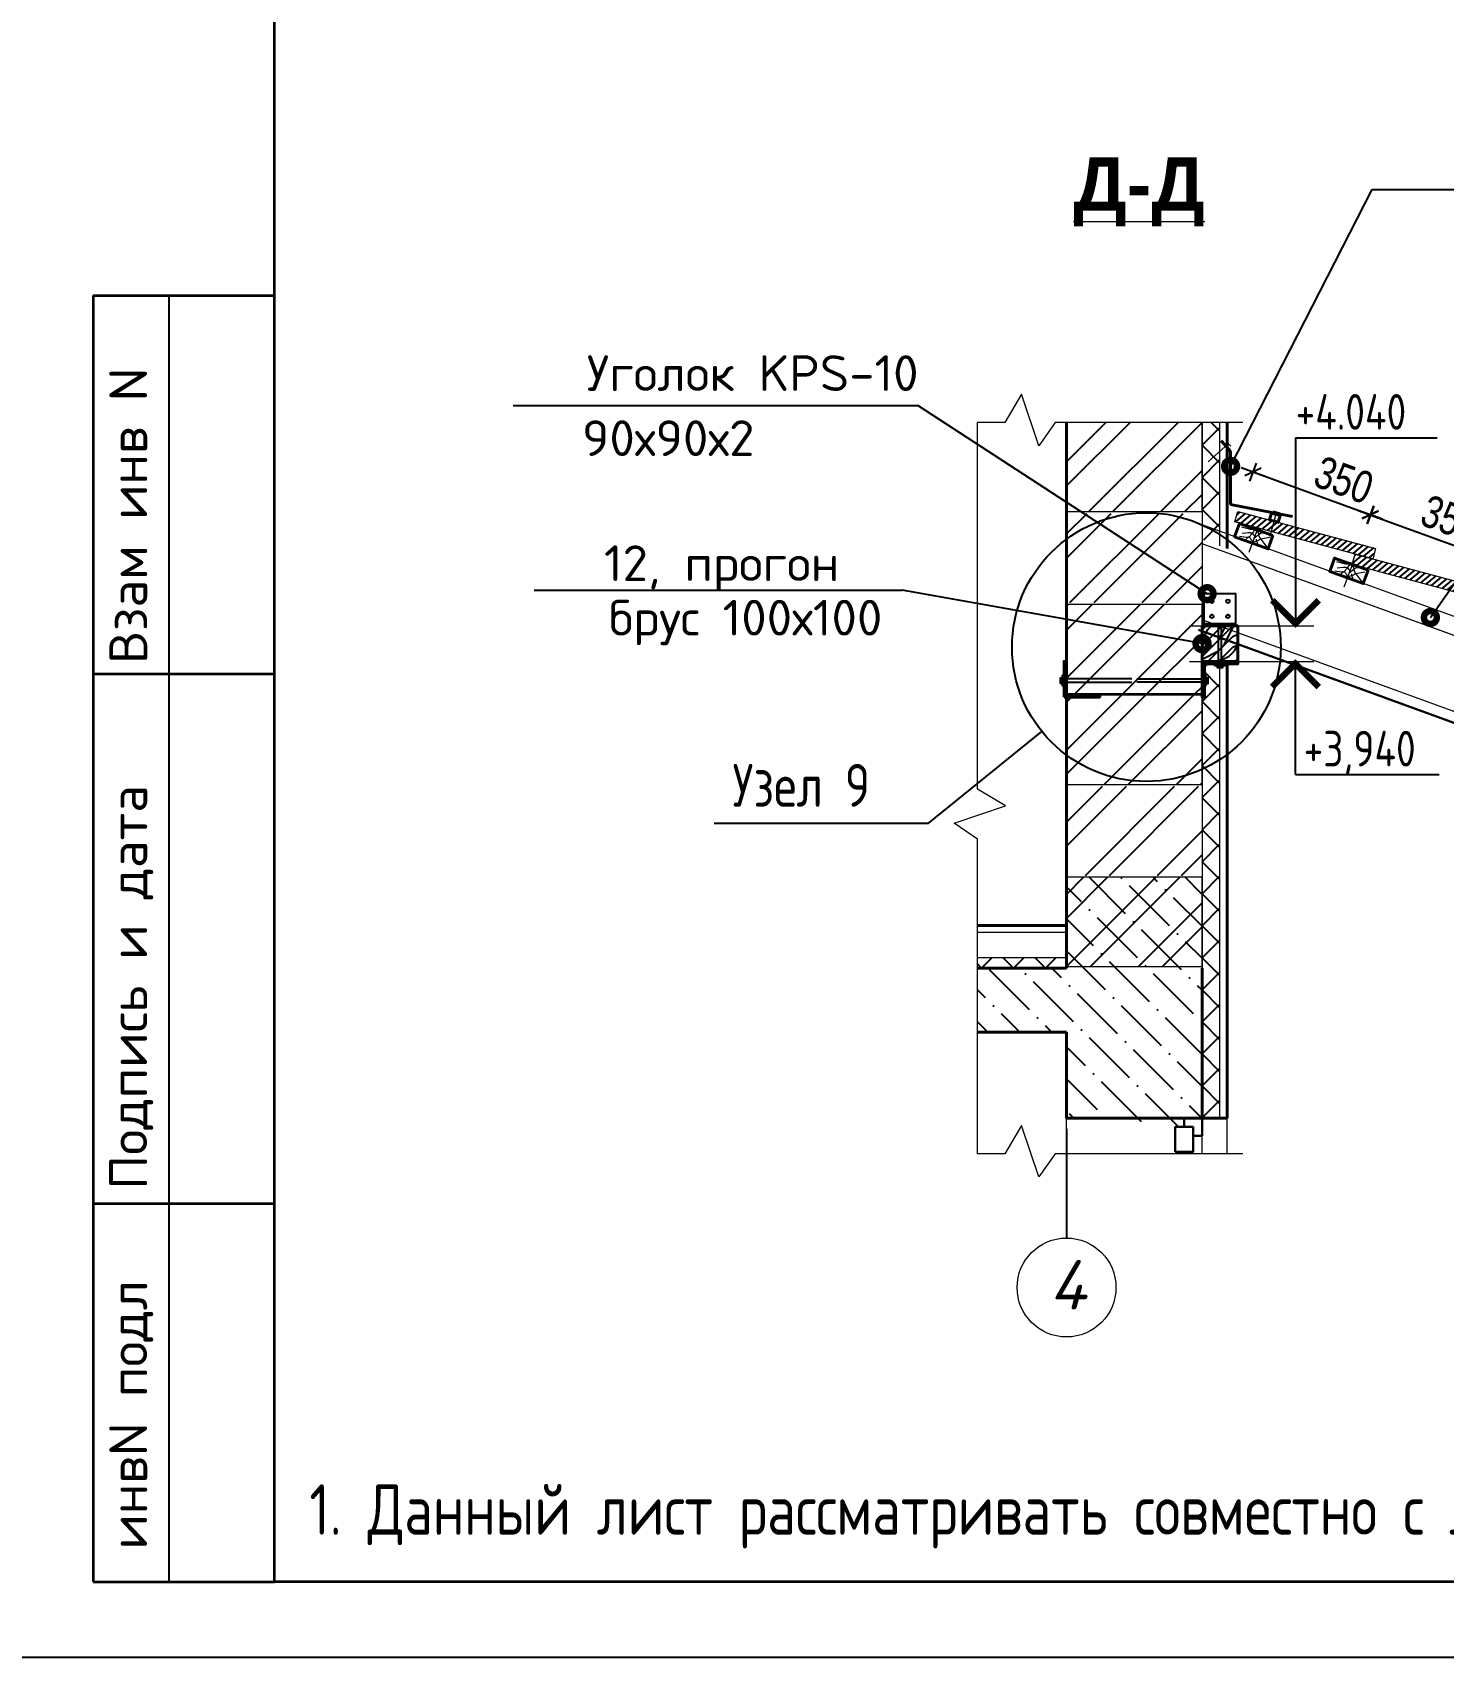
# Model space of a CAD drawing. Extents: x -12289450 to -10763036, y -7834513 to -6150123.
# Drawn here: x -10955030 to -10951074, y -7684862 to -7680307 of the extents above; entities that cross this region are included whole.
import ezdxf

# ---------------------------------------------------------------- set-up
doc = ezdxf.new("R2010")
doc.units = 0
doc.header["$LTSCALE"] = 25
doc.header["$PDMODE"] = 35
doc.linetypes.add('CENTER', pattern=[50.8, 31.75, -6.35, 6.35, -6.35])
doc.layers.get('DefPoints').update_dxf_attribs({"color": 10, "lineweight": 30})
for name, color, linetype in [('003-ТЕКСТ', 7, 'Continuous'), ('004-ВСПЛИНИИ', 15, 'Continuous'), ('005-РАЗМЕРЫ', 252, 'Continuous'), ('008-ШТРИХОВКА', 252, 'Continuous'), ('014-ОСИ', 251, 'CENTER'), ('1рамка1', 7, 'Continuous'), ('Annotation - Text', 7, 'Continuous'), ('ArchiCAD', 7, 'Continuous'), ('Крыши', 7, 'Continuous'), ('Новое', 51, 'Continuous'), ('Примечания', 7, 'Continuous')]:
    doc.layers.add(name, color=color, linetype=linetype)
for name, color, linetype, lineweight in [('__АР размеры К_Ном_пера__1', 7, 'Continuous', 5), ('RAZMER', 7, 'Continuous', 9), ('ROSTV', 5, 'Continuous', 30), ('Перегор', 4, 'Continuous', 20), ('Стена', 7, 'Continuous', 5), ('СТЕНЫ', 5, 'Continuous', 40), ('Штрих', 9, 'Continuous', 13)]:
    doc.layers.add(name, color=color, linetype=linetype, lineweight=lineweight)
doc.layers.add('Окна ArchiCAD_Ном._пера__3', color=7, linetype='Continuous', lineweight=15, true_color=0xff6600)
doc.styles.add('gismo', font='isocpeui.ttf')
doc.styles.add('GOST 2.304', font='cs_gost2304.shx')
doc.styles.add('SIMP701', font='simplex701.shx')
doc.styles.get("Standard").update_dxf_attribs({"font": 'arial.ttf'})
doc.styles.add('TXT0', font='txt', dxfattribs={"width": 0.8})
doc.styles.add('СГЕНЕРИР_СТИЛЬ_1', font='arialbd.ttf')
doc.dimstyles.new('Копия(2) РАЗМЕРЫ', dxfattribs={"dimscale": 30, "dimtxt": 3, "dimasz": 0.06, "dimexe": 0, "dimexo": 0, "dimgap": 0.7, "dimtad": 1, "dimdec": 0, "dimzin": 0, "dimdsep": 46, "dimtxsty": 'TXT0', "dimblk1": 'A8MITTA', "dimblk2": 'A8MITTA', "dimsah": 1, "dimcen": 0.2, "dimse1": 1, "dimse2": 1, "dimadec": 0, "dimazin": 0, "dimtp": 6, "dimtm": 6, "dimtfac": 1, "dimtdec": 0, "dimtofl": 0, "dimtmove": 0, "dimatfit": 3, "dimldrblk": 'A8MITTA', "dimfxl": 0, "dimtolj": 1, "dimtzin": 0, "dimarcsym": 0})

# ---------------------------------------------------------------- blocks, each defined once
blk = doc.blocks.new('A8MITTA', base_point=(3180, 3140))
for p, q in [((3160, 3140), (3200, 3140)), ((3170, 3130), (3190, 3150)), ((3180, 3155), (3180, 3125))]:
    blk.add_line(p, q)
blk = doc.blocks.new('*D948')
at = {"layer": '005-РАЗМЕРЫ', "color": 0, "lineweight": -2, "transparency": 16777216}
blk.add_line((-10951277.3, -7681659.5), (-10950951.8, -7681778), dxfattribs=at)
at = {"layer": 'DefPoints', "color": 0, "transparency": 16777216}
for p in [(-10951336.5, -7681816.9), (-10950950.1, -7681778.6), (-10951007.6, -7681936.6)]:
    blk.add_point(p, dxfattribs=at)
at = {"layer": '005-РАЗМЕРЫ', "color": 0, "lineweight": -2, "transparency": 16777216, "xscale": 1.8, "yscale": 1.8, "zscale": 1.8}
for p, rotation in [((-10951279, -7681658.9), 160.0000000002511), ((-10950950.1, -7681778.6), 340.0000000002511)]:
    blk.add_blockref('A8MITTA', p, dxfattribs=dict(at, rotation=rotation))
at = {"layer": '005-РАЗМЕРЫ', "color": 0, "transparency": 16777216, "insert": (-10951054.1, -7681670.5), "char_height": 90, "attachment_point": 5, "rotation": 340, "style": 'TXT0'}
blk.add_mtext('\\A1;350', dxfattribs=at)
blk = doc.blocks.new('ytjtyj')
at = {"layer": 'Перегор', "linetype": 'Continuous'}
for p, q in [((-3.6, 13.4), (-21.6, 6.9)), ((-12.6, 10.2), (11.8, -56.9))]:
    blk.add_line(p, q, dxfattribs=at)
at = {"layer": 'Стена', "linetype": 'Continuous', "ltscale": 100}
blk.add_line((51.9, -12.5), (38.2, 25), dxfattribs=at)
blk.add_lwpolyline([(-55.8, -9.2), (-42.1, -46.8), (51.9, -12.5), (38.2, 25), (-55.8, -9.2)], close=True, dxfattribs=at)
at = {"layer": 'Штрих', "linetype": 'Continuous', "ltscale": 100}
for p, q in [((-10.2, 4.4), (-15.6, -3.3)), ((0.3, 8.6), (-10.2, 4.4)), ((2, -2.6), (-4.9, 6.5)), ((7.6, 8.6), (0.3, 8.6)), ((32.8, 15.1), (7.6, 8.6)), ((-20.7, -18.1), (-46.9, -13.8)), ((-18.6, -15.3), (-38.4, -41.9)), ((-20.7, -2.7), (-33.2, -0.9)), ((-15.6, -6.6), (-20.7, -2.7)), ((-15.1, -22.2), (-20.7, -18.1)), ((-15.6, -8.5), (-18.6, -15.3)), ((-15.6, -3.3), (-15.6, -8.5)), ((-7.2, -13), (-15.6, -6.6)), ((-9.5, -24.4), (-15.1, -22.2)), ((-8.9, -23.1), (-12.3, -30.7)), ((-12.3, -30.7), (-11.7, -34.8)), ((-0.7, -26.6), (-9.5, -24.4)), ((-9, -18.9), (-8.9, -23.1)), ((-1.7, -7.1), (-7.2, -13)), ((-1.2, -17.6), (-7.2, -13)), ((2, -2.6), (-1.7, -7.1)), ((8.3, -25.3), (-0.7, -26.6)), ((1.3, -25.2), (0.1, -30.6)), ((5.7, -20.6), (1.3, -25.2)), ((7.1, -0.5), (2, -2.6)), ((5.7, -5.8), (2, -2.6)), ((7.2, -9.7), (5.7, -5.8)), ((8.7, -14.8), (5.7, -20.6)), ((12.9, -0.7), (7.1, -0.5)), ((13.7, -13.8), (7.2, -9.7)), ((13.7, -13.8), (8.7, -14.8)), ((30.7, -2.1), (12.9, -0.7)), ((17.6, -17.7), (13.7, -13.8)), ((19.4, -13.8), (13.7, -13.8)), ((17.5, -23.8), (14, -25.5)), ((21.4, -22.6), (17.5, -23.8)), ((20.1, -23), (17.6, -17.7)), ((37.5, -10.5), (19.4, -13.8))]:
    blk.add_line(p, q, dxfattribs=at)
blk = doc.blocks.new('*D949')
at = {"layer": '005-РАЗМЕРЫ', "color": 0, "lineweight": -2, "transparency": 16777216}
blk.add_line((-10951606.2, -7681539.8), (-10951280.7, -7681658.3), dxfattribs=at)
at = {"layer": 'DefPoints', "color": 0, "transparency": 16777216}
for p in [(-10951279, -7681658.9), (-10951665.4, -7681697.2), (-10951336.5, -7681816.9)]:
    blk.add_point(p, dxfattribs=at)
at = {"layer": '005-РАЗМЕРЫ', "color": 0, "lineweight": -2, "transparency": 16777216, "xscale": 1.8, "yscale": 1.8, "zscale": 1.8}
for p, rotation in [((-10951607.9, -7681539.2), 160.0000000003944), ((-10951279, -7681658.9), 340.0000000003944)]:
    blk.add_blockref('A8MITTA', p, dxfattribs=dict(at, rotation=rotation))
at = {"layer": '005-РАЗМЕРЫ', "color": 0, "transparency": 16777216, "insert": (-10951353.3, -7681561.7), "char_height": 90, "attachment_point": 5, "rotation": 340, "style": 'TXT0'}
blk.add_mtext('\\A1;350', dxfattribs=at)

msp = doc.modelspace()

# ---------------------------------------------------------------- hatches: boundary and pattern name
at = {"layer": '008-ШТРИХОВКА', "lineweight": 25, "ltscale": 4}
h = msp.add_hatch(dxfattribs=at)
h.set_pattern_fill('ANSI32', color=256, scale=15, style=0)
h.set_pattern_definition([(45, (-10952130.88, -7682924.97), (-101.028, 101.028), []), (45, (-10952063.53, -7682924.97), (-101.028, 101.028), [])])
h.paths.add_polyline_path([(-10951750.9, -7681400), (-10952130.9, -7681400), (-10952130.9, -7681650), (-10951750.9, -7681650)])
h.paths.add_polyline_path([(-10951750.9, -7681655), (-10952130.9, -7681655), (-10952130.9, -7681905), (-10951750.9, -7681905)])
h.paths.add_polyline_path([(-10951750.9, -7681910), (-10952130.9, -7681910), (-10952130.9, -7682160), (-10951750.9, -7682160)])
h.paths.add_polyline_path([(-10951750.9, -7682165), (-10952130.9, -7682165), (-10952130.9, -7682415), (-10951750.9, -7682415)])
h.paths.add_polyline_path([(-10951750.9, -7682420), (-10952130.9, -7682420), (-10952130.9, -7682670), (-10951750.9, -7682670)])
h.paths.add_polyline_path([(-10951750.9, -7682675), (-10952130.9, -7682675), (-10952130.9, -7682925), (-10951750.9, -7682925)])
at = {"layer": '008-ШТРИХОВКА', "ltscale": 4}
h = msp.add_hatch(dxfattribs=at)
h.set_pattern_fill('ANSI37', color=256, scale=20, style=0)
h.set_pattern_definition([(45, (-10951750.88, -7683349.967), (-44.9013, 44.9013), []), (135, (-10951750.88, -7683349.967), (-44.9013, -44.9013), [])])
h.paths.add_polyline_path([(-10951700.9, -7682070), (-10951750.8, -7682070), (-10951750.7, -7683350), (-10951700.9, -7683350)])
h.paths.add_polyline_path([(-10951750.8, -7681727.4), (-10951700.9, -7681745.6), (-10951700.9, -7681400), (-10951750.8, -7681400)])
h.paths.add_polyline_path([(-10951705.4, -7681970), (-10951750.9, -7681953.4), (-10951750.8, -7681970)])
at = {"layer": '008-ШТРИХОВКА'}
h = msp.add_hatch(dxfattribs=at)
h.set_pattern_fill('ANSI31', color=251, scale=4, angle=-5, style=0)
h.set_pattern_definition([(40, (1842851.447, -2816087.434), (-8.163402643, 9.728764428), [])])
h.paths.add_polyline_path([(-10951655.8, -7681679.1), (-10951654.8, -7681676.2), (-10951657.7, -7681675.1), (-10951650.8, -7681649.4), (-10951264.5, -7681753), (-10951272.2, -7681781.9)])
h = msp.add_hatch(dxfattribs=at)
h.set_pattern_fill('ANSI31', color=251, scale=4, angle=-5, style=0)
h.set_pattern_definition([(40, (1842522.555, -2816207.141), (-8.163402643, 9.728764428), [])])
h.paths.add_polyline_path([(-10951326.9, -7681798.8), (-10951325.9, -7681795.9), (-10951328.8, -7681794.8), (-10951321.9, -7681769.1), (-10950935.6, -7681872.7), (-10950943.3, -7681901.6)])
h = msp.add_hatch(dxfattribs=at)
h.set_pattern_fill('WOODFACE', color=251, scale=300, style=0, pattern_type=2)
h.set_pattern_definition([(0, (722405.23, -574755.23), (300, 300), [15, -285]), (90, (722525.23, -574650.23), (-300, 300), [30, -270]), (45, (722465.23, -574680.23), (3e-14, 300), [21.21, -63.63, 21.21, -42.42, 148.5, -127.2940687]), (45, (722390.23, -574770.23), (3e-14, 300), [21.213, -42.426, 21.213, -339.4120686]), (45, (722495.23, -574740.23), (3e-14, 300), [21.213, -403.0510686]), (45, (722525.23, -574755.23), (3e-14, 300), [21.213, -403.0510686]), (45, (722480.23, -574725.23), (3e-14, 300), [21.213, -403.0510686]), (45, (722465.23, -574710.23), (3e-14, 300), [42.426, -381.8380686]), (45, (722540.23, -574485.23), (3e-14, 300), [42.426, -381.8380686]), (45, (722435.23, -574695.23), (3e-14, 300), [84.852, -339.4120686]), (45, (722420.23, -574680.23), (3e-14, 300), [84.852, -339.4120686]), (45, (722615.23, -574590.23), (3e-14, 300), [84.852, -339.4120686]), (45, (722405.23, -574650.23), (3e-14, 300), [63.6396, -360.6244686]), (45, (722345.23, -574605.23), (3e-14, 300), [63.6396, -360.6244686]), (45, (722375.23, -574635.23), (3e-14, 300), [63.6396, -360.6244686]), (45, (722570.23, -574545.23), (3e-14, 300), [106.06602, -318.1980486]), (45, (722540.23, -574530.23), (3e-14, 300), [106.06602, -318.1980486]), (45, (722570.23, -574605.23), (3e-14, 300), [148.492424, -275.7716445]), (26.5650512, (722435.23, -574725.23), (300, 1e-07), [33.541017, -637.279374]), (26.5650512, (722495.23, -574635.23), (300, 1e-07), [33.541017, -637.279374]), (26.5650512, (722480.23, -574665.23), (300, 1e-07), [33.541017, -637.279374]), (26.5650512, (722420.23, -574755.23), (300, 1e-07), [67.08204, -603.738353]), (26.5650512, (722480.23, -574620.23), (300, 1e-07), [100.623059, -570.197334]), (26.5650512, (722450.23, -574605.23), (300, 1e-07), [134.1640785, -536.6563146]), (26.5650512, (722420.23, -574590.23), (300, 1e-07), [134.1640785, -536.6563146]), (26.5650512, (722375.23, -574500.23), (300, 1e-07), [134.1640785, -536.6563146]), (26.5650512, (722375.23, -574530.23), (300, 1e-07), [167.7051, -503.115293]), (26.5650512, (722390.23, -574560.23), (300, 1e-07), [167.7051, -503.115293]), (63.4349488, (722495.23, -574680.23), (2e-08, 300), [33.541017, -637.279374]), (63.4349488, (722450.23, -574710.23), (2e-08, 300), [33.541017, -637.279374]), (63.4349488, (722405.23, -574755.23), (2e-08, 300), [67.08204, -603.738353]), (63.4349488, (722495.23, -574710.23), (2e-08, 300), [67.08204, -603.738353]), (63.4349488, (722375.23, -574770.23), (2e-08, 300), [100.623059, -570.197334]), (63.4349488, (722345.23, -574770.23), (2e-08, 300), [134.1640785, -536.6563146]), (63.4349488, (722615.23, -574755.23), (2e-08, 300), [134.1640785, -536.6563146]), (63.4349488, (722510.23, -574725.23), (2e-08, 300), [134.1640785, -536.6563146]), (63.4349488, (722570.23, -574755.23), (2e-08, 300), [167.7051, -503.115293]), (63.4349488, (722540.23, -574740.23), (2e-08, 300), [167.7051, -503.115293])])
h.paths.add_polyline_path([(-10951650.9, -7682070), (-10951650.9, -7681970), (-10951750.9, -7681970), (-10951750.9, -7682070)])
h = msp.add_hatch(dxfattribs=at)
h.set_pattern_fill('WOODFACE', color=251, scale=300, style=0, pattern_type=2)
h.set_pattern_definition([(0, (715365.4, -574655.23), (300, 300), [15, -285]), (90, (715485.4, -574550.23), (-300, 300), [30, -270]), (45, (715425.4, -574580.23), (3e-14, 300), [21.21, -63.63, 21.21, -42.42, 148.5, -127.2940687]), (45, (715350.4, -574670.23), (3e-14, 300), [21.213, -42.426, 21.213, -339.4120686]), (45, (715455.4, -574640.23), (3e-14, 300), [21.213, -403.0510686]), (45, (715485.4, -574655.23), (3e-14, 300), [21.213, -403.0510686]), (45, (715440.4, -574625.23), (3e-14, 300), [21.213, -403.0510686]), (45, (715425.4, -574610.23), (3e-14, 300), [42.426, -381.8380686]), (45, (715500.4, -574385.23), (3e-14, 300), [42.426, -381.8380686]), (45, (715395.4, -574595.23), (3e-14, 300), [84.852, -339.4120686]), (45, (715380.4, -574580.23), (3e-14, 300), [84.852, -339.4120686]), (45, (715575.4, -574490.23), (3e-14, 300), [84.852, -339.4120686]), (45, (715365.4, -574550.23), (3e-14, 300), [63.6396, -360.6244686]), (45, (715305.4, -574505.23), (3e-14, 300), [63.6396, -360.6244686]), (45, (715335.4, -574535.23), (3e-14, 300), [63.6396, -360.6244686]), (45, (715530.4, -574445.23), (3e-14, 300), [106.06602, -318.1980486]), (45, (715500.4, -574430.23), (3e-14, 300), [106.06602, -318.1980486]), (45, (715530.4, -574505.23), (3e-14, 300), [148.492424, -275.7716445]), (26.5650512, (715395.39, -574625.23), (300, 1e-07), [33.541017, -637.279374]), (26.5650512, (715455.39, -574535.23), (300, 1e-07), [33.541017, -637.279374]), (26.5650512, (715440.39, -574565.23), (300, 1e-07), [33.541017, -637.279374]), (26.5650512, (715380.39, -574655.23), (300, 1e-07), [67.08204, -603.738353]), (26.5650512, (715440.39, -574520.23), (300, 1e-07), [100.623059, -570.197334]), (26.5650512, (715410.39, -574505.23), (300, 1e-07), [134.1640785, -536.6563146]), (26.5650512, (715380.39, -574490.23), (300, 1e-07), [134.1640785, -536.6563146]), (26.5650512, (715335.39, -574400.23), (300, 1e-07), [134.1640785, -536.6563146]), (26.5650512, (715335.39, -574430.23), (300, 1e-07), [167.7051, -503.115293]), (26.5650512, (715350.39, -574460.23), (300, 1e-07), [167.7051, -503.115293]), (63.4349488, (715455.39, -574580.23), (2e-08, 300), [33.541017, -637.279374]), (63.4349488, (715410.39, -574610.23), (2e-08, 300), [33.541017, -637.279374]), (63.4349488, (715365.39, -574655.23), (2e-08, 300), [67.08204, -603.738353]), (63.4349488, (715455.39, -574610.23), (2e-08, 300), [67.08204, -603.738353]), (63.4349488, (715335.39, -574670.23), (2e-08, 300), [100.623059, -570.197334]), (63.4349488, (715305.39, -574670.23), (2e-08, 300), [134.1640785, -536.6563146]), (63.4349488, (715575.39, -574655.23), (2e-08, 300), [134.1640785, -536.6563146]), (63.4349488, (715470.39, -574625.23), (2e-08, 300), [134.1640785, -536.6563146]), (63.4349488, (715530.39, -574655.23), (2e-08, 300), [167.7051, -503.115293]), (63.4349488, (715500.39, -574640.23), (2e-08, 300), [167.7051, -503.115293])])
h.paths.add_polyline_path([(-10951750.9, -7682070), (-10951750.9, -7681970), (-10951650.9, -7681970), (-10951650.9, -7682070)])
at = {"layer": '008-ШТРИХОВКА', "ltscale": 4}
h = msp.add_hatch(dxfattribs=at)
h.set_pattern_fill('ANSI36', color=256, scale=20, angle=90, style=0)
h.set_pattern_definition([(135, (-10952380.88, -7683349.97), (-123.4785, 33.676), [158.75, -31.75, 0, -31.75])])
h.paths.add_polyline_path([(-10952130.9, -7682930), (-10952130.9, -7682675), (-10951750.9, -7682675), (-10951750.9, -7682925), (-10951750.9, -7683350), (-10951750.9, -7683400), (-10951775.9, -7683400), (-10951775.9, -7683375), (-10951800.9, -7683375), (-10952130.9, -7683350), (-10952130.9, -7683109.7), (-10952380.9, -7683109.7), (-10952380.9, -7682930)])
h = msp.add_hatch(dxfattribs=at)
h.set_pattern_fill('ANSI37', color=256, scale=20, style=0)
h.set_pattern_definition([(45, (-10956140.88, -7682929.97), (-44.9013, 44.9013), []), (135, (-10956140.88, -7682929.97), (-44.9013, -44.9013), [])])
h.paths.add_polyline_path([(-10952380.9, -7682900), (-10952380.9, -7682930), (-10952130.9, -7682930), (-10952130.9, -7682900)])

# ---------------------------------------------------------------- linework, layer by layer
at = {"lineweight": 25, "ltscale": 20}
for p, q in [((-10951670.9, -7681523), (-10951274.1, -7680746.8)), ((-10951274.1, -7680746.8), (-10949865.7, -7680746.8)), ((-10951110.8, -7681946.8), (-10950517.7, -7681097.3)), ((-10953682.8, -7681352.8), (-10952547.5, -7681352.8)), ((-10951736.8, -7681880), (-10952547.5, -7681352.8)), ((-10953623.8, -7681869.7), (-10952592.2, -7681869.7)), ((-10951750.9, -7682020), (-10952592.2, -7681869.7))]:
    msp.add_line(p, q, dxfattribs=at)
at = {"linetype": 'Continuous', "lineweight": 25, "ltscale": 20}
for p, q in [((-10951489.1, -7681443.2), (-10951091.5, -7681443.2)), ((-10951489.1, -7681443.2), (-10951489.1, -7681970)), ((-10951489.1, -7681652.6), (-10951489.1, -7681970)), ((-10951489.1, -7682387.3), (-10951489.1, -7682070)), ((-10951489.1, -7682387.3), (-10951489.1, -7682070)), ((-10951489.1, -7682387.3), (-10951086.5, -7682387.3))]:
    msp.add_line(p, q, dxfattribs=at)
at = {"lineweight": 25, "ltscale": 20, "const_width": 36}
for points in [[(-10951661.9, -7681523, 1), (-10951679.9, -7681523, 1)], [(-10951727.8, -7681880, 1), (-10951745.8, -7681880, 1)], [(-10951101.8, -7681946.8, 1), (-10951119.8, -7681946.8, 1)], [(-10951741.9, -7682020, 1), (-10951759.9, -7682020, 1)]]:
    msp.add_lwpolyline(points, format="xyb", close=True, dxfattribs=at)
at = {"linetype": 'Continuous', "lineweight": 25, "ltscale": 20, "const_width": 17.9}
for points in [[(-10951554.4, -7681898.3), (-10951489.1, -7681963.6), (-10951423.7, -7681898.3)], [(-10951554.4, -7682141.6), (-10951489.1, -7682076.3), (-10951423.7, -7682141.6)]]:
    msp.add_lwpolyline(points, dxfattribs=at)
at = {"layer": '004-ВСПЛИНИИ', "color": 1}
for q in [(-10952200, -7682266.4), (-10953119.2, -7682524.2)]:
    msp.add_line((-10952519.2, -7682524.2), q, dxfattribs=at)
at = {"layer": '004-ВСПЛИНИИ', "color": 0, "lineweight": 0}
for points in [[(-10951637, -7681400), (-10952163.2, -7681400), (-10952208.2, -7681465.1), (-10952257.4, -7681320.8), (-10952303.8, -7681400), (-10952380.9, -7681400)], [(-10952380.9, -7683450), (-10952380.9, -7682568.7), (-10952446, -7682523.8), (-10952301.7, -7682474.6), (-10952380.9, -7682428.2), (-10952380.9, -7681400)], [(-10951637, -7683450), (-10952163.2, -7683450), (-10952208.2, -7683515.1), (-10952257.4, -7683370.8), (-10952303.8, -7683450), (-10952380.9, -7683450)]]:
    msp.add_lwpolyline(points, dxfattribs=at)
at = {"layer": '004-ВСПЛИНИИ', "color": 1}
msp.add_circle((-10951907, -7682029.8), 376.6, dxfattribs=at)
at = {"layer": '005-РАЗМЕРЫ', "color": 6, "lineweight": 25, "ltscale": 4}
for points in [[(-10951696.9, -7681967), (-10951696.9, -7682081), (-10951704.9, -7682081), (-10951704.9, -7681967)], [(-10951685.9, -7682077), (-10951700.9, -7682077), (-10951715.9, -7682077), (-10951715.9, -7682081), (-10951685.9, -7682081), (-10951685.9, -7682077)], [(-10951700.9, -7682081), (-10951708.9, -7682081), (-10951708.9, -7682087), (-10951700.9, -7682087), (-10951700.9, -7682087), (-10951700.9, -7682087), (-10951692.9, -7682087), (-10951692.9, -7682081), (-10951708.9, -7682081)], [(-10952141.9, -7682123.5), (-10952141.9, -7682131.5), (-10952147.9, -7682131.5), (-10952147.9, -7682123.5), (-10952147.9, -7682123.5), (-10952147.9, -7682123.5), (-10952147.9, -7682115.5), (-10952141.9, -7682115.5), (-10952141.9, -7682131.5)], [(-10952137.9, -7682108.5), (-10952137.9, -7682123.5), (-10952137.9, -7682138.5), (-10952141.9, -7682138.5), (-10952141.9, -7682108.5), (-10952137.9, -7682108.5)], [(-10951947.9, -7682118.5), (-10952141.9, -7682118.5), (-10952141.9, -7682128.5), (-10951947.9, -7682128.5)], [(-10951933.9, -7682118.5), (-10951739.9, -7682118.5), (-10951739.9, -7682128.5), (-10951933.9, -7682128.5)], [(-10951743.9, -7682108.5), (-10951743.9, -7682123.5), (-10951743.9, -7682138.5), (-10951739.9, -7682138.5), (-10951739.9, -7682108.5), (-10951743.9, -7682108.5)], [(-10951739.9, -7682123.5), (-10951739.9, -7682131.5), (-10951733.9, -7682131.5), (-10951733.9, -7682123.5), (-10951733.9, -7682123.5), (-10951733.9, -7682123.5), (-10951733.9, -7682115.5), (-10951739.9, -7682115.5), (-10951739.9, -7682131.5)]]:
    msp.add_lwpolyline(points, dxfattribs=at)
at = {"layer": '014-ОСИ'}
msp.add_lwpolyline([(-10952130.9, -7683380.4), (-10952130.9, -7683686.6)], dxfattribs=at)
at = {"layer": '1рамка1', "color": 7, "lineweight": 25, "ltscale": 133.333333}
msp.add_line((-10951655.9, -7681965), (-10951745.9, -7681965), dxfattribs=at)
msp.add_lwpolyline([(-10951745.9, -7681970), (-10951655.9, -7681970), (-10951655.9, -7681880), (-10951745.9, -7681880), (-10951745.9, -7681970)], close=True, dxfattribs=at)
for centre in [(-10951723.6, -7681901.2), (-10951678.4, -7681901.2), (-10951723.6, -7681943.7), (-10951678.4, -7681943.7)]:
    msp.add_circle(centre, 5, dxfattribs=at)
at = {"layer": '__АР размеры К_Ном_пера__1', "linetype": 'Continuous'}
for points in [[(-10951786.3, -7681970), (-10951437.9, -7681970)], [(-10951786.3, -7682070), (-10951437.9, -7682070)]]:
    msp.add_lwpolyline(points, dxfattribs=at)
at = {"layer": 'Annotation - Text', "color": 0, "lineweight": 20}
msp.add_circle((-10952130.9, -7683825.2), 138.6, dxfattribs=at)
msp.add_circle((-10952130.9, -7683825.2), 138.6, dxfattribs=at)
at = {"layer": 'ArchiCAD', "color": 7, "linetype": 'Continuous', "lineweight": 35}
for p, q in [((-10954860.3, -7681044), (-10954351.2, -7681044)), ((-10954860.3, -7681044), (-10954860.3, -7684650.4)), ((-10954860.3, -7682104.7), (-10954351.2, -7682104.7)), ((-10954860.3, -7683589.7), (-10954351.2, -7683589.7)), ((-10954860.3, -7684650.4), (-10954351.2, -7684650.4))]:
    msp.add_line(p, q, dxfattribs=at)
msp.add_lwpolyline([(-10954351.2, -7672473.4), (-10937592, -7672473.4), (-10937592, -7684650.4), (-10954351.2, -7684650.4)], close=True, dxfattribs=at)
msp.add_lwpolyline([(-10954351.2, -7672473.4), (-10937592, -7672473.4), (-10937592, -7684650.4), (-10954351.2, -7684650.4)], close=True, dxfattribs=at)
at = {"layer": 'RAZMER', "color": 1, "lineweight": 35, "ltscale": 4}
for points in [[(-10951650.9, -7681970), (-10951650.9, -7682070), (-10951750.9, -7682070), (-10951750.9, -7681970)], [(-10951750.9, -7681970), (-10951750.9, -7682070), (-10951650.9, -7682070), (-10951650.9, -7681970)]]:
    msp.add_lwpolyline(points, close=True, dxfattribs=at)
at = {"layer": 'ROSTV', "color": 5, "lineweight": 20, "ltscale": 4}
msp.add_line((-10948200.9, -7682979.5), (-10951750.8, -7681687.4), dxfattribs=at)
at = {"layer": 'Крыши', "lineweight": 15, "ltscale": 3}
msp.add_line((-10948200.9, -7683032.7), (-10951750.8, -7681740.6), dxfattribs=at)
for points in [[(-10948200.9, -7683032.7), (-10951750.8, -7681740.6)], [(-10949150.9, -7682899.7), (-10951750.8, -7681953.5)], [(-10948298.5, -7683210), (-10951750.8, -7681953.5)]]:
    msp.add_lwpolyline(points, dxfattribs=at)
at = {"layer": 'Крыши', "lineweight": 30, "ltscale": 3}
msp.add_lwpolyline([(-10949150.9, -7682931.7), (-10951761, -7681981.7)], dxfattribs=at)
at = {"layer": 'Новое', "color": 7, "linetype": 'Continuous'}
msp.add_line((-10954648.2, -7681044), (-10954648.2, -7684650.4), dxfattribs=at)
msp.add_lwpolyline([(-10955199.8, -7672261.3), (-10937379.9, -7672261.3), (-10937379.9, -7684862.5), (-10955199.8, -7684862.5)], close=True, dxfattribs=at)
msp.add_lwpolyline([(-10955199.8, -7672261.3), (-10937379.9, -7672261.3), (-10937379.9, -7684862.5), (-10955199.8, -7684862.5)], close=True, dxfattribs=at)
at = {"layer": 'Окна ArchiCAD_Ном._пера__3', "linetype": 'Continuous'}
for p, q in [((-10951750.7, -7683350), (-10951800.9, -7683350)), ((-10951800.9, -7683350), (-10951800.9, -7683375)), ((-10951750.7, -7683450), (-10951750.7, -7683350))]:
    msp.add_line(p, q, dxfattribs=at)
at = {"layer": 'Окна ArchiCAD_Ном._пера__3', "linetype": 'Continuous', "lineweight": 30}
for points in [[(-10951750.9, -7683350), (-10951750.9, -7683400), (-10951750.9, -7683400), (-10951775.9, -7683400), (-10951775.9, -7683375), (-10951800.9, -7683375), (-10951800.9, -7683350)], [(-10951825.9, -7683445), (-10951775.9, -7683445), (-10951775.9, -7683375), (-10951825.9, -7683375)]]:
    msp.add_lwpolyline(points, close=True, dxfattribs=at)
at = {"layer": 'Перегор', "linetype": 'Continuous'}
for p, q in [((-10951683.2, -7681452.1), (-10951670.4, -7681466.4)), ((-10951676.8, -7681459.2), (-10951733.5, -7681510.3)), ((-10951542.4, -7681650.6), (-10951560.8, -7681719.5)), ((-10951551.6, -7681648.1), (-10951533.1, -7681653.1))]:
    msp.add_line(p, q, dxfattribs=at)
at = {"layer": 'Перегор', "linetype": 'Continuous', "ltscale": 100}
for points in [[(-10951264.5, -7681753), (-10951272.2, -7681781.9), (-10951658.6, -7681678.4), (-10951650.8, -7681649.4)], [(-10950935.6, -7681872.7), (-10950943.3, -7681901.6), (-10951329.7, -7681798.1), (-10951321.9, -7681769.1)]]:
    msp.add_lwpolyline(points, close=True, dxfattribs=at)
at = {"layer": 'СТЕНЫ', "color": 3, "lineweight": 40}
for p, q in [((-10951670.9, -7681630.4), (-10951670.9, -7681480.4)), ((-10951497.3, -7681663.9), (-10951670.9, -7681630.4))]:
    msp.add_line(p, q, dxfattribs=at)
at = {"layer": 'СТЕНЫ', "ltscale": 3}
for p, q in [((-10952130.9, -7682930), (-10952380.9, -7682930)), ((-10951750.9, -7683350), (-10951750.9, -7682930)), ((-10952380.9, -7683109.7), (-10952130.9, -7683109.7)), ((-10952130.9, -7683109.7), (-10952130.9, -7683350)), ((-10952130.9, -7683350), (-10951750.9, -7683350))]:
    msp.add_line(p, q, dxfattribs=at)
for points in [[(-10952130.9, -7681400), (-10952130.9, -7682930)], [(-10951680.9, -7681400), (-10951680.9, -7681752.9)], [(-10951680.9, -7682070), (-10951680.9, -7683350)], [(-10952380.9, -7682930), (-10952130.9, -7682930)], [(-10952130.9, -7683350), (-10951680.9, -7683350)]]:
    msp.add_lwpolyline(points, dxfattribs=at)
at = {"layer": 'СТЕНЫ', "lineweight": 9, "ltscale": 4}
for points in [[(-10952130.9, -7681650), (-10951750.9, -7681650), (-10951750.9, -7681400), (-10952130.9, -7681400)], [(-10952130.9, -7682160), (-10951750.9, -7682160), (-10951750.9, -7681910), (-10952130.9, -7681910)], [(-10952130.9, -7682415), (-10951750.9, -7682415), (-10951750.9, -7682165), (-10952130.9, -7682165)], [(-10952130.9, -7682925), (-10951750.9, -7682925), (-10951750.9, -7682675), (-10952130.9, -7682675)]]:
    msp.add_lwpolyline(points, close=True, dxfattribs=at)
at = {"layer": 'СТЕНЫ', "lineweight": 15, "ltscale": 3}
for points in [[(-10951750.8, -7681400), (-10951750.7, -7683350)], [(-10951700.9, -7681745.6), (-10951700.9, -7681400)], [(-10951750.9, -7681910), (-10951750.9, -7683350)], [(-10951700.9, -7683350), (-10951700.9, -7682070)], [(-10952130.9, -7683450), (-10952130.9, -7683350)], [(-10951680.9, -7683450), (-10951680.9, -7683350)]]:
    msp.add_lwpolyline(points, dxfattribs=at)
at = {"layer": 'СТЕНЫ', "color": 3, "lineweight": 40}
msp.add_lwpolyline([(-10951670.9, -7681480.4), (-10951697.4, -7681451.4)], dxfattribs=at)
at = {"layer": 'СТЕНЫ', "color": 2}
for points in [[(-10951552.2, -7681717.1), (-10951565.9, -7681754.7), (-10951659.9, -7681720.5), (-10951646.2, -7681682.9), (-10951552.2, -7681717.1)], [(-10951532.1, -7681660.5), (-10951537.3, -7681679.9), (-10951561.4, -7681673.4), (-10951556.2, -7681654.1), (-10951532.1, -7681660.5)], [(-10951285.4, -7681814.2), (-10951299, -7681851.8), (-10951393, -7681817.6), (-10951379.3, -7681780), (-10951285.4, -7681814.2)]]:
    msp.add_lwpolyline(points, close=True, dxfattribs=at)
at = {"layer": 'СТЕНЫ', "color": 3, "ltscale": 4}
for points in [[(-10952137.9, -7682170), (-10952037.9, -7682170), (-10952037.9, -7682163), (-10952130.9, -7682163), (-10952130.9, -7682070), (-10952137.9, -7682070)], [(-10951750.9, -7682070), (-10951650.9, -7682070), (-10951650.9, -7682077), (-10951743.9, -7682077), (-10951743.9, -7682170), (-10951750.9, -7682170)]]:
    msp.add_lwpolyline(points, close=True, dxfattribs=at)
at = {"layer": 'СТЕНЫ', "ltscale": 4}
msp.add_lwpolyline([(-10952130.9, -7682810), (-10952380.9, -7682810)], dxfattribs=at)
at = {"layer": 'СТЕНЫ', "lineweight": 9, "ltscale": 4}
for points in [[(-10952130.9, -7682830), (-10952380.9, -7682830)], [(-10952380.9, -7682900), (-10952130.9, -7682900)]]:
    msp.add_lwpolyline(points, dxfattribs=at)

# ---------------------------------------------------------------- block references
at = {"layer": '005-РАЗМЕРЫ', "color": 251, "xscale": -1}
for p in [(-10951608, -7681708), (-10951341.2, -7681805.1)]:
    msp.add_blockref('ytjtyj', p, dxfattribs=at)

# ---------------------------------------------------------------- texts
at = {"linetype": 'Continuous', "lineweight": 25, "ltscale": 20, "style": 'GOST 2.304'}
for s, p in [('+4.040', (-10951488.5, -7681420.4)), ('+3,940', (-10951466, -7682364.5))]:
    msp.add_text(s, height=100, dxfattribs=at).set_placement(p)
at = {"layer": '003-ТЕКСТ', "lineweight": 30, "style": 'SIMP701'}
for s, p in [('Взам инв N', (-10954708.4, -7682077.3)), ('Подпись и дата', (-10954708.4, -7683551.2)), ('инвN подл', (-10954708.4, -7684560.1))]:
    msp.add_text(s, height=106.07, rotation=90, dxfattribs=at).set_placement(p)
at = {"layer": 'Annotation - Text', "color": 0, "lineweight": 25, "style": 'GOST 2.304'}
for s, height, p in [('Узел 9', 120, (-10953067.4, -7682477.4)), ('1. Данный лист рассматривать совместно с листами АР-6, 9.', 141.429, (-10954253.8, -7684518.4))]:
    msp.add_text(s, height=height, dxfattribs=at).set_placement(p)
at = {"layer": 'Annotation - Text', "color": 7, "linetype": 'Continuous', "lineweight": 0, "insert": (-10951927.6, -7680850.1), "char_height": 150, "attachment_point": 8, "style": 'СГЕНЕРИР_СТИЛЬ_1'}
msp.add_mtext('{\\LД-Д}', dxfattribs=at)
at = {"layer": 'Annotation - Text', "color": 0, "lineweight": 25, "insert": (-10952128.7, -7683748.3), "char_height": 138.6, "attachment_point": 2, "style": 'gismo'}
msp.add_mtext('4', dxfattribs=at)
at = {"layer": 'Примечания', "color": 7, "char_height": 100, "attachment_point": 6}
for s, insert in [('\\A1;{\\Fsimplex|c204;Уголок \\Fsimplex|c0;KPS-10}', (-10952545.8, -7681261.7)), ('\\A1;{\\Fsimplex|c204;90х90х2}', (-10953005.9, -7681444)), ('\\A1;{\\Fsimplex|c204;12\\Fsimplex|c0;, \\Fsimplex|c204;прогон}', (-10952767.8, -7681808.1)), ('\\A1;{\\Fsimplex|c204;брус \\Fsimplex|c0;1\\Fsimplex|c204;00х\\Fsimplex|c0;10\\Fsimplex|c204;0}', (-10952647.2, -7681960.9))]:
    msp.add_mtext(s, dxfattribs=dict(at, insert=insert))

# ---------------------------------------------------------------- dimensions: what is measured, and where the dimension line sits
at = {"layer": '005-РАЗМЕРЫ', "color": 251}
for base, p1, p2, picture, middle in [((-10951279, -7681658.9), (-10951665.4, -7681697.2), (-10951336.5, -7681816.9), '*D949', (-10951375.9, -7681623.7)), ((-10950950.1, -7681778.6), (-10951336.5, -7681816.9), (-10951007.6, -7681936.6), '*D948', (-10951076.7, -7681732.6))]:
    dim = msp.add_linear_dim(base=base, p1=p1, p2=p2, angle=340, dimstyle='Копия(2) РАЗМЕРЫ', dxfattribs=at)
    dim.commit()
    dim.dimension.update_dxf_attribs({"geometry": picture, "text_midpoint": middle, "dimtype": 161})

doc.saveas('drawing.dxf')
